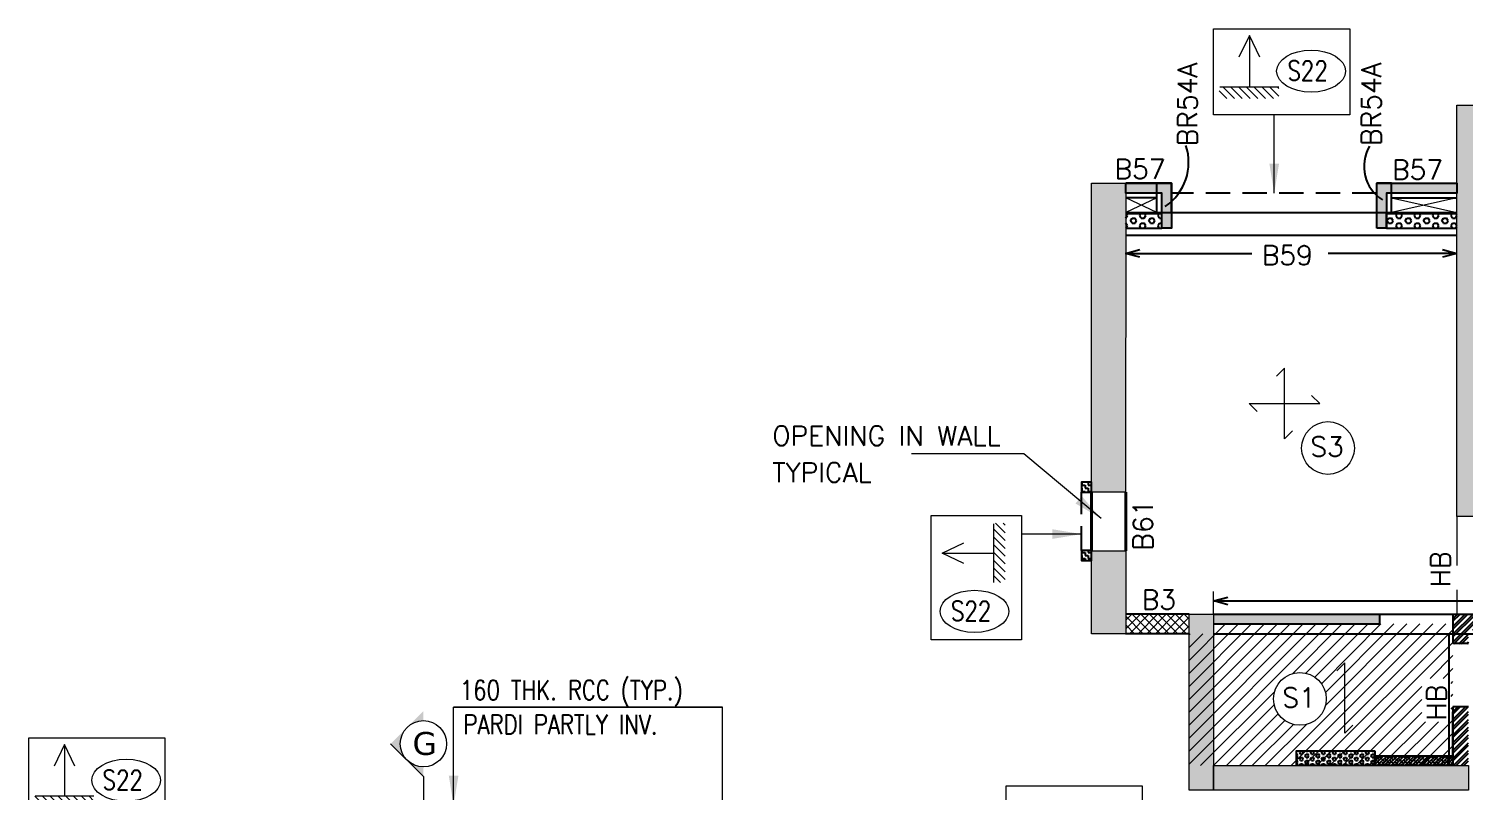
# Model space of a CAD drawing. Header units: millimetres. Extents: x 1181448 to 1317632, y -5734806 to -5633961.
# Drawn here: x 1184513 to 1199209, y -5642866 to -5635060 of the extents above; entities that cross this region are included whole.
import ezdxf

# ---------------------------------------------------------------- set-up
doc = ezdxf.new("R2010")
doc.units = ezdxf.units.MM
doc.header["$LTSCALE"] = 1000
doc.header["$MEASUREMENT"] = 0
for name, pattern in [('1', [0]), ('AUDIT_D_120904163729-0', [0]), ('DASHED', [0.75, 0.5, -0.25]), ('HIDDEN', [0.375, 0.25, -0.125]), ('T8(T9 IS SIMILAR) - TYPICAL FLOOR ELEVATION$0$AUDIT_D_120904163729-0', [0]), ('T8(T9 IS SIMILAR) - TYPICAL FLOOR ELEVATION$0$HIDDEN', [0.375, 0.25, -0.125])]:
    doc.linetypes.add(name, pattern=pattern)
doc.layers.get('0').update_dxf_attribs({"linetype": 'AUDIT_D_120904163729-0'})
for name, color, linetype in [('100 MM THK. NON-STRUCTURAL WALL', 134, 'Continuous'), ('100 MM THK. NON-STRUCTURAL WALL FOR LEDGE WALL BELOW WASHBASIN COUNTER', 47, 'Continuous'), ('150 MM THK. BLOCK WORK.', 223, 'Continuous'), ('A_dim', 1, 'Continuous'), ('S-BEAM', 20, 'Continuous'), ('SCPL-BEAMS NO.', 7, 'Continuous'), ('secLINE', 7, 'Continuous'), ('T8(T9 IS SIMILAR) - TYPICAL FLOOR ELEVATION$0$A-WALL-FEATURES', 6, 'T8(T9 IS SIMILAR) - TYPICAL FLOOR ELEVATION$0$AUDIT_D_120904163729-0')]:
    doc.layers.add(name, color=color, linetype=linetype)
for name, color, linetype, lineweight in [('160 THK. STRUCT WALL', 7, 'Continuous', 15), ('200 THK. NON-STRUCT WALL -1', 6, 'Continuous', 15), ('S-CUTOUT', 8, 'Continuous', 15), ('S-HATCH', 8, 'Continuous', 9), ('SCPL BEAM', 20, 'Continuous', 13), ('SCPL_DIM', 9, 'Continuous', 5), ('SCPL_SLAB MARK', 72, 'Continuous', 20)]:
    doc.layers.add(name, color=color, linetype=linetype, lineweight=lineweight)
for name, color, linetype, true_color in [('160MM THK.NON-STRUCTURAL WALLS', 7, 'Continuous', 0xea7b62), ('WALL - 0.16 thk STRUCTURAL', 7, '1', 0x24ffc8), ('WALL - 0.20 thk STRUCTURAL', 7, 'Continuous', 0xa60727)]:
    doc.layers.add(name, color=color, linetype=linetype, true_color=true_color)
doc.layers.add('WALL OPENING', color=7, linetype='Continuous', lineweight=40, true_color=0xe6e600)
doc.styles.add('ROMANS', font='romans.shx', dxfattribs={"width": 0.85})
doc.styles.add('SCPL', font='romans.shx')
doc.styles.add('VIN1', font='verdana.ttf', dxfattribs={"height": 0.3})
doc.dimstyles.new('SCPL', dxfattribs={"dimscale": 0, "dimtxt": 300, "dimasz": 300, "dimexe": 100, "dimexo": 200, "dimgap": 150, "dimtad": 0, "dimdec": 0, "dimzin": 1, "dimdsep": 46, "dimtxsty": 'SCPL', "dimcen": 150, "dimclrd": 1, "dimclre": 2, "dimclrt": 5, "dimadec": 3, "dimazin": 0, "dimtfac": 1, "dimtdec": 0, "dimtofl": 0, "dimtmove": 2, "dimatfit": 3, "dimfxl": 0, "dimtolj": 1, "dimtzin": 0, "dimlwd": 15, "dimlwe": 13, "dimarcsym": 0})
doc.dimstyles.new('SCPL-DIM-150', dxfattribs={"dimscale": 100, "dimtxt": 2.25, "dimasz": 1.45, "dimexe": 1, "dimexo": 1, "dimgap": 1, "dimtad": 1, "dimdec": 0, "dimzin": 0, "dimdsep": 46, "dimtxsty": 'ROMANS', "dimblk": 'OPEN30', "dimcen": 0.09, "dimclrd": 256, "dimclre": 256, "dimclrt": 7, "dimadec": 0, "dimazin": 0, "dimtfac": 1, "dimtdec": 0, "dimtofl": 0, "dimtmove": 0, "dimatfit": 3, "dimldrblk": 'OPEN30', "dimfxl": 1, "dimtolj": 1, "dimtzin": 0, "dimarcsym": 0})

# ---------------------------------------------------------------- blocks, each defined once
blk = doc.blocks.new('A$C5F94338C')
at = {"layer": 'WALL - 0.16 thk STRUCTURAL', "true_color": 0x1f57ff}
h = blk.add_hatch(color=160, dxfattribs=at)
h.dxf.hatch_style = 1
h.paths.add_polyline_path([(14550.04811721062, 21710.00055604056), (14300.04814829445, 21710.00003652647), (14300.04814829445, 25919.51431696489), (14550.04814829445, 25919.51431696489)])
h = blk.add_hatch(color=160, dxfattribs=at)
h.dxf.hatch_style = 1
h.paths.add_polyline_path([(11810.1778564807, 18910.00055604056), (11560.12125614844, 18910.00003652647), (11560.14916745387, 20709.7046132572), (11810.14916745387, 20709.7046132572)])
h = blk.add_hatch(color=160, dxfattribs=at)
h.dxf.hatch_style = 1
h.paths.add_polyline_path([(14420.17484441958, 19160.02363448218), (14420.17536393367, 18909.96703403071), (11810.17546549998, 18909.99310152605), (11810.17546549998, 19159.99310164526)])
at = {"layer": 'WALL - 0.20 thk STRUCTURAL'}
h = blk.add_hatch(color=256, dxfattribs=at)
h.dxf.hatch_style = 1
h.paths.add_polyline_path([(10909.78981139231, 21959.53817139938), (10559.7416965561, 21959.53757761791), (10560.04814829398, 25120.00003652647), (10910.09626307059, 25120.00063018873)])
h = blk.add_hatch(color=256, dxfattribs=at)
h.dxf.hatch_style = 1
h.paths.add_polyline_path([(10910.0962631302, 20510.00063030794), (10560.04814829398, 20510.00003652647), (10560.35460003186, 21359.94532083347), (10910.40271480847, 21359.94591449574)])
at = {"layer": '160 THK. STRUCT WALL'}
for points in [[(14550.04811721062, 21710.00055604056), (14300.04814829445, 21710.00003652647), (14300.04814829445, 25919.51431696489), (14550.04814829445, 25919.51431696489)], [(10909.78981139231, 21959.53817139938), (10559.7416965561, 21959.53757761791), (10560.04814829398, 25120.00003652647), (10910.09626307059, 25120.00063018873)], [(10910.0962631302, 20510.00063030794), (10560.04814829398, 20510.00003652647), (10560.35460003186, 21359.94532083347), (10910.40271480847, 21359.94591449574)], [(11810.1778564807, 18910.00055604056), (11560.12125614844, 18910.00003652647), (11560.14916745387, 20709.7046132572), (11810.14916745387, 20709.7046132572)], [(14420.17484441958, 19160.02363448218), (14420.17536393367, 18909.96703403071), (11810.17546549998, 18909.99310152605), (11810.17546549998, 19159.99310164526)]]:
    blk.add_lwpolyline(points, close=True, dxfattribs=at)
blk = doc.blocks.new('HS')
at = {"linetype": 'Continuous'}
for p, q in [((-9.277298414872346, 0), (9.277298414872346, 0)), ((-9.277298414872346, 0), (-7.155978071312347, -2.121320343559318)), ((9.277298414872346, 0), (7.155978071313255, 2.121320343559318))]:
    blk.add_line(p, q, dxfattribs=at)
blk = doc.blocks.new('One WAy')
at = {"xscale": -38.94666666665216, "yscale": 38.94666666665216, "zscale": 38.94666666665216, "rotation": 270}
blk.add_blockref('HS', (0, 0), dxfattribs=at)
blk = doc.blocks.new('A$C42226032')
at = {"layer": 'SCPL_SLAB MARK'}
h = blk.add_hatch(dxfattribs=at)
h.set_pattern_fill('ANSI31', color=256, scale=0.2, angle=90)
h.set_pattern_definition([(135, (-48.78957498450661, -510.3908649645549), (-0.0176776695296637, -0.0176776695296637), [])])
h.paths.add_polyline_path([(-0.1371932203806165, -0.2348310001494669), (-0.1371932203806165, -0.2863041816063232), (0.1336667771734425, -0.2863041816063232), (0.1336667771734425, -0.2348310001494669)])
for p, q in [((0, 0), (0, -0.2348310001494669)), ((0, -1.99e-13), (-0.047252589632194, -0.0980868399981034)), ((0.047252589632194, -0.0980868399981034), (0, -1.99e-13)), ((0.1336667771734425, -0.2348310001494669), (-0.1336667771734425, -0.2348310001494669))]:
    blk.add_line(p, q, dxfattribs=at)
blk = doc.blocks.new('_Open30')
at = {"color": 0, "linetype": 'ByBlock', "lineweight": -2}
for p, q in [((-1, 0.26794919), (0, 0)), ((0, 0), (-1, -0.26794919)), ((0, 0), (-1, 0))]:
    blk.add_line(p, q, dxfattribs=at)
blk = doc.blocks.new('A$C9d47b38f')
at = {"layer": '100 MM THK. NON-STRUCTURAL WALL', "linetype": 'ByBlock'}
h = blk.add_hatch(dxfattribs=at)
h.set_pattern_fill('ZIGZAG', color=5, scale=250)
h.set_pattern_definition([(0, (-1211317.337245077, 5713184.575097054), (31.25, 31.25), [31.25, -31.25]), (90, (-1211286.087245077, 5713184.575097054), (-31.25, 31.25), [31.25, -31.25])])
h.paths.add_polyline_path([(-24984.59233406186, -6798.938750654459), (-24984.59233406186, -6498.938750654459), (-24884.59233406186, -6498.938750654459), (-24884.59233406186, -6698.938750654459), (-24334.5949870944, -6698.938750654459), (-24334.5949870944, -6338.887103915215), (-24234.5949870944, -6338.887103915215), (-24234.5949870944, -6798.938750654459)])
h.paths.add_polyline_path([(-21084.59764012694, -6798.938750654459), (-21084.59764012694, -6498.938750654459), (-21184.59764012694, -6498.938750654459), (-21184.59764012694, -6698.938750654459), (-21734.5949870944, -6698.938750654459), (-21734.5949870944, -6338.887103915215), (-21834.5949870944, -6338.887103915215), (-21834.5949870944, -6798.938750654459)])
h.paths.add_polyline_path([(-20459.68222868443, -4748.878017455339), (-20459.68222868443, -4548.878017455339), (-20559.68222868443, -4548.878017455339), (-20559.68222868443, -4748.878017455339)])
h.paths.add_polyline_path([(-17959.68222868443, -4548.878017455339), (-17959.68222868443, -4748.878017455339), (-18059.68222868443, -4748.878017455339), (-18059.68222868443, -4548.878017455339)])
h.paths.add_polyline_path([(-14684.51260843873, 3245.761873304844), (-14684.51260843873, 3445.761873304844), (-14784.51260843873, 3445.761873304844), (-14784.51260843873, 3245.761873304844)])
h.paths.add_polyline_path([(-17185.34474486113, 3445.761873304844), (-17185.34474486113, 3245.761873304844), (-17285.34474486113, 3245.761873304844), (-17285.34474486113, 3445.761873304844)])
h.paths.add_polyline_path([(-15574.68036496639, 11294.87709596753), (-15104.54978406429, 11294.87709596753), (-15104.54978406429, 10834.87709596753), (-15204.54978406429, 10834.87709596753), (-15204.54978406429, 11194.87709596753), (-15574.68036496639, 11194.87709596753)])
h.paths.add_polyline_path([(-13004.54978406429, 10834.87709596753), (-13004.54978406429, 11294.87709596753), (-12184.74489915371, 11294.87709596753), (-12184.74489915371, 11194.87709596753), (-12904.54978406429, 11194.87709596753), (-12904.54978406429, 10834.87709596753)])
h.paths.add_polyline_path([(-11654.81722670794, 12094.26008787751), (-11654.81722670794, 12294.26008787751), (-11554.81722670794, 12294.26008787751), (-11554.81722670794, 12094.26008787751)])
h.paths.add_polyline_path([(-9454.690307348967, 12294.26008787751), (-9454.690307348967, 12094.26008787751), (-9354.690307348967, 12094.26008787751), (-9354.690307348967, 12294.26008787751)])
h.paths.add_polyline_path([(-635.4551829993725, 12294.26008787751), (-635.4551829993725, 12094.26008787751), (-735.4551829993725, 12094.26008787751), (-735.4551829993725, 12294.26008787751)])
h.paths.add_polyline_path([(1564.671736359596, 12094.26008787751), (1564.671736359596, 12294.26008787751), (1464.671736359596, 12294.26008787751), (1464.671736359596, 12094.26008787751)])
h.paths.add_polyline_path([(2914.461154639721, 10834.87709596753), (2914.461154639721, 11294.87709596753), (2094.92725482583, 11294.87709596753), (2094.92725482583, 11194.87709596753), (2814.461154639721, 11194.87709596753), (2814.461154639721, 10834.87709596753)])
h.paths.add_polyline_path([(5484.599415510893, 11294.87709668279), (5014.461154639721, 11294.87709596753), (5014.461154639721, 10834.87709596753), (5114.461154639721, 10834.87709596753), (5114.461154639721, 11194.87709596753), (5484.599415302277, 11194.87709516287)])
h.paths.add_polyline_path([(4594.367118090391, 3245.761873304844), (4594.367118090391, 3445.761873304844), (4694.367118090391, 3445.761873304844), (4694.367118090391, 3245.761873304844)])
h.paths.add_polyline_path([(7095.199254542589, 3445.761873304844), (7095.199254542589, 3245.761873304844), (7195.199254542589, 3245.761873304844), (7195.199254542589, 3445.761873304844)])
h.paths.add_polyline_path([(10369.53673833609, -4748.878017455339), (10369.53673833609, -4548.878017455339), (10469.53673833609, -4548.878017455339), (10469.53673833609, -4748.878017455339)])
h.paths.add_polyline_path([(7869.536738336086, -4548.878017455339), (7869.536738336086, -4748.878017455339), (7969.536738336086, -4748.878017455339), (7969.536738336086, -4548.878017455339)])
h.paths.add_polyline_path([(10994.4521497786, -6798.938750654459), (10994.4521497786, -6498.938750654459), (11094.4521497786, -6498.938750654459), (11094.4521497786, -6698.938750654459), (11644.44949674606, -6698.938750654459), (11644.44949674606, -6338.887103915215), (11744.44949674606, -6338.887103915215), (11744.44949674606, -6798.938750654459)])
h.paths.add_polyline_path([(14894.44684371352, -6798.938750654459), (14894.44684371352, -6498.938750654459), (14794.44684371352, -6498.938750654459), (14794.44684371352, -6698.938750654459), (14244.44949674606, -6698.938750654459), (14244.44949674606, -6338.887103915215), (14144.44949674606, -6338.887103915215), (14144.44949674606, -6798.938750654459)])
h.paths.add_polyline_path([(5684.586121588945, -14400.06887069345), (5584.586121588945, -14400.06887069345), (5584.586121588945, -14600.06887069345), (5039.461154639721, -14600.06887069345), (5039.461154639721, -14240.06887069345), (4939.461154639721, -14240.06887069345), (4939.461154639721, -14700.06887069345), (5684.586121588945, -14700.06887069345)])
h.paths.add_polyline_path([(2839.461154639721, -14240.06887069345), (2739.461154639721, -14240.06887069345), (2739.461154639721, -14600.06887069345), (2094.92725482583, -14600.06887069345), (2094.92725482583, -14700.06887069345), (2839.461154639721, -14700.06887069345)])
h.paths.add_polyline_path([(-635.4551829993725, -15699.45186263323), (-635.4551829993725, -15499.45186263323), (-735.4551829993725, -15499.45186263323), (-735.4551829993725, -15699.45186263323)])
h.paths.add_polyline_path([(1564.671736359596, -15499.45186263323), (1564.671736359596, -15699.45186263323), (1464.671736359596, -15699.45186263323), (1464.671736359596, -15499.45186263323)])
h.paths.add_polyline_path([(-9454.690307348967, -15699.45186263323), (-9454.690307348967, -15499.45186263323), (-9354.690307348967, -15499.45186263323), (-9354.690307348967, -15699.45186263323)])
h.paths.add_polyline_path([(-11654.81722670794, -15499.45186263323), (-11654.81722670794, -15699.45186263323), (-11554.81722670794, -15699.45186263323), (-11554.81722670794, -15499.45186263323)])
h.paths.add_polyline_path([(-12929.60664498806, -14240.06887069345), (-12829.60664498806, -14240.06887069345), (-12829.60664498806, -14600.06887069345), (-12185.07274517417, -14600.06887069345), (-12185.07274517417, -14700.06887069345), (-12929.60664498806, -14700.06887069345)])
h.paths.add_polyline_path([(-15774.73161193728, -14400.06887069345), (-15674.73161193728, -14400.06887069345), (-15674.73161193728, -14600.06887069345), (-15129.60664498806, -14600.06887069345), (-15129.60664498806, -14240.06887069345), (-15029.60664498806, -14240.06887069345), (-15029.60664498806, -14700.06887069345), (-15774.73161193728, -14700.06887069345)])
h = blk.add_hatch(dxfattribs=at)
h.set_pattern_fill('ZIGZAG', color=5, scale=250)
h.set_pattern_definition([(9.213864076586625e-15, (-1211317.556920737, 5713185.025761873), (31.25, 31.25), [31.25, -31.25]), (90, (-1211286.306920737, 5713185.025761873), (-31.25, 31.25), [31.25, -31.25])])
h.paths.add_polyline_path([(-14675.18871054053, 6884.711458414793), (-12975.16303360462, 6884.711458414793), (-12975.16303360462, 6784.711458414793), (-14675.18871054053, 6784.711458414793)])
h.paths.add_polyline_path([(-11934.72221767902, 7884.710867613554), (-11934.72224441171, 7984.710867613554), (-9725.17709094286, 7984.711458414793), (-9725.177090972662, 7884.711198627949), (-10875.26056018472, 7884.711458414793), (-10875.26056018472, 7784.711458414793), (-10975.26056018472, 7784.711458414793), (-10975.26062175632, 7884.711458414793)])
h.paths.add_polyline_path([(-10875.26056018472, 6784.711458414793), (-9975.533297628164, 6784.711458414793), (-9975.533297628164, 6884.711458414793), (-10875.26056018472, 6884.711458414793)])
h.paths.add_polyline_path([(-9225.533297628164, 6884.711458414793), (-8625.511551380157, 6884.711458414793), (-8625.511551380157, 6784.711458414793), (-9225.533297628164, 6784.711458414793)])
h.paths.add_polyline_path([(-6425.235559910536, 4435.026094317436), (-6325.235559910536, 4435.026094317436), (-6325.235559910536, 5184.712256848812), (-6425.235559910536, 5184.712256848812)])
h.paths.add_polyline_path([(-6425.235559910536, 3535.026094317436), (-6325.235559910536, 3535.026094317436), (-6325.235559910536, 2635.116926401854), (-6425.235559910536, 2635.116926401854)])
h.paths.add_polyline_path([(-11175.32732853293, 4584.026094317436), (-11060.29309380054, 4584.026175171137), (-11060.25875744224, 4484.026099920273), (-11275.3619608283, 4484.026094317436), (-11275.32584950328, 5084.71109560132), (-11175.32584965229, 5084.712594777346)])
h.paths.add_polyline_path([(-8525.268170595169, 11994.71145841479), (-7890.235559880733, 11994.71145841479), (-7890.235559880733, 12094.71145841479), (-8525.268170595169, 12094.71145841479)])
h = blk.add_hatch(dxfattribs=at)
h.set_pattern_fill('ZIGZAG', color=5, scale=250)
h.set_pattern_definition([(270, (3513.5843975842, 1203.997969031334), (31.24999999999999, -31.25000000000001), [31.25, -31.25]), (0, (3513.5843975842, 1172.747969031334), (31.25000000000001, 31.24999999999999), [31.25, -31.25])])
h.paths.add_polyline_path([(-16025.71587231755, 8234.715358316898), (-16025.71587231755, 8134.716360509396), (-15925.26816722751, 8134.716360509396), (-15925.26816722751, 8234.715358316898)])
h.paths.add_polyline_path([(-16025.71587231755, 7534.712473660707), (-16025.71587231755, 7434.713475883007), (-15925.26816722751, 7434.713475883007), (-15925.26816722751, 7534.712473660707)])
at = {"layer": '100 MM THK. NON-STRUCTURAL WALL FOR LEDGE WALL BELOW WASHBASIN COUNTER'}
h = blk.add_hatch(dxfattribs=at)
h.set_pattern_fill('ANSI38', color=5, scale=200)
h.set_pattern_definition([(45, (-27235.26789188385, -16184.57062521577), (-17.67766952966369, 17.67766952966369), []), (135, (-27235.26789188385, -16184.57062521577), (-53.03300858899106, 17.67766952966369), [62.5, -37.5])])
h.paths.add_polyline_path([(-13025.16244870424, 5434.739496588707), (-13025.16244870424, 5334.739496588707), (-12225.16244870424, 5334.739496588707), (-12225.16254618764, 5434.739496588707)])
at = {"layer": '150 MM THK. BLOCK WORK.', "linetype": 'ByBlock'}
h = blk.add_hatch(dxfattribs=at)
h.set_pattern_fill('HEX', color=5, scale=250)
h.set_pattern_definition([(9.213864076586625e-15, (-1211317.556920737, 5713185.025761873), (-7.888609052210118e-30, 54.12658773652741), [31.25, -62.5]), (119.9999999999999, (-1211317.556920737, 5713185.025761873), (-46.875, -27.0632938682637), [31.24999999999992, -62.49999999999984]), (59.99999999999997, (-1211286.306920737, 5713185.025761873), (-46.87499999999999, 27.06329386826371), [31.25, -62.49999999999999])])
h.paths.add_polyline_path([(-15574.96457481384, 10985.32776078582), (-15204.76945972443, 10985.32776078582), (-15204.76945972443, 10835.32776078582), (-15574.96457481384, 10835.32776078582)])
h.paths.add_polyline_path([(-12904.76945972443, 10835.32776078582), (-12185.23555991054, 10835.32776078582), (-12185.23555991054, 10985.32776078582), (-12904.76945972443, 10985.32776078582)])
h = blk.add_hatch(dxfattribs=at)
h.set_pattern_fill('HEX', color=5, scale=150)
h.set_pattern_definition([(9.213864076586625e-15, (-1211317.337245077, 5713184.575097054), (0, 32.47595264191645), [18.75, -37.5]), (119.9999999999999, (-1211317.337245077, 5713184.575097054), (-28.125, -16.23797632095822), [18.74999999999994, -37.49999999999988]), (59.99999999999999, (-1211298.587245077, 5713184.575097054), (-28.125, 16.23797632095823), [18.75, -37.5])])
h.paths.add_polyline_path([(-13025.16244870424, 5485.028961807489), (-13025.16244870424, 5335.028961807489), (-13825.16244870424, 5335.028961807489), (-13825.16244870424, 5485.028961807489)])
at = {"layer": '160MM THK.NON-STRUCTURAL WALLS', "linetype": 'ByBlock'}
h = blk.add_hatch(dxfattribs=at)
h.set_pattern_fill('ANSI32', color=5, scale=150)
h.set_pattern_definition([(45.00000000000001, (-1211317.369855762, 5713182.025470257), (-39.77475644174329, 39.7747564417433), []), (45.00000000000001, (-1211290.853351504, 5713182.025470257), (-39.77475644174329, 39.7747564417433), [])])
h.paths.add_polyline_path([(-11035.29258593917, 5084.711843669415), (-11275.35846018791, 5085.01076322794), (-11275.35846018791, 5245.01076322794), (-11035.29258593917, 5245.01076322794)])
h.paths.add_polyline_path([(-12225.19564431906, 6582.161341190338), (-12225.19564431906, 6882.161831587553), (-10875.29317086935, 6882.161831587553), (-10875.29317086935, 6582.161341190338), (-11035.29317086935, 6582.161341190338), (-11035.29317086935, 6722.161831587553), (-12065.19564431906, 6722.161831587553), (-12065.19564431906, 6582.161341190338)])
h = blk.add_hatch(dxfattribs=at)
h.set_pattern_fill('ANSI32', color=5, scale=150)
h.set_pattern_definition([(45.00000000000001, (-1211317.337245077, 5713184.575097054), (-39.77475644174329, 39.7747564417433), []), (45.00000000000001, (-1211290.820740819, 5713184.575097054), (-39.77475644174329, 39.7747564417433), [])])
h.paths.add_polyline_path([(-12065.16303360462, 5934.710967987776), (-12225.16303360462, 5934.710967987776), (-12225.16303360462, 5334.711843669415), (-12065.16303360462, 5334.711843669415)])
at = {"layer": '200 THK. NON-STRUCT WALL -1', "linetype": 'ByBlock'}
h = blk.add_hatch(dxfattribs=at)
h.set_pattern_fill('ANSI37', color=5, scale=500)
h.set_pattern_definition([(45.00000000000001, (-1211317.337245077, 5713184.575097054), (-44.19417382415921, 44.19417382415922), []), (135, (-1211317.337245077, 5713184.575097054), (-44.19417382415922, -44.19417382415921), [])])
h.paths.add_polyline_path([(-15574.96457481384, 6684.711458414793), (-14925.50519829988, 6684.711458414793), (-14925.50519829988, 6884.710687875748), (-15574.96457481384, 6884.710687875748)])
at = {"layer": 'S-HATCH'}
h = blk.add_hatch(dxfattribs=at)
h.set_pattern_fill('ANSI31', color=5, scale=750)
h.set_pattern_definition([(45, (206682313.3056081, 159334334.5176017), (-66.29126073623883, 66.29126073623884), [])])
h.paths.add_polyline_path([(-12225.16303360462, 6784.680914819241), (-14675.37668803334, 6784.714366436005), (-14675.54115372896, 6684.715593338013), (-14675.54115372896, 5334.76865658164), (-14675.5327065289, 5334.76865658164), (-14675.55422592163, 6684.711922615767), (-14925.56050783396, 6684.711922615767), (-14925.58144384623, 5334.76865658164), (-14675.54115372896, 5334.76865658164), (-14675.54115372896, 6684.711922615767), (-14675.55422592163, 6684.711922615767), (-14675.5327065289, 5334.76865658164), (-12225.16303360462, 5334.741021126509)])
edge = h.paths.add_edge_path(flags=16)
edge.add_arc((-13791.12719753385, 6017.036512225866), 269.8868610858917, 0, 360)
h.paths.add_polyline_path([(-13993.51000478864, 5880.44189286232), (-13626.8433381319, 5880.44189286232), (-13626.8433381319, 6180.44189286232), (-13993.51000478864, 6180.44189286232)], flags=0)
h.paths.add_polyline_path([(-12242.62007209659, 5782.800498127937), (-12242.62007209659, 6225.657640993595), (-12542.62007209659, 6225.657640993595), (-12542.62007209659, 5782.800498127937)], flags=16)
at = {"layer": 'secLINE', "lineweight": 0}
h = blk.add_hatch(color=5, dxfattribs=at)
h.paths.add_polyline_path([(-22764.56855797768, 5223.644995212555), (-22764.56855797768, 5321.685144454241, -0.1930786363611049), (-22928.27177003026, 5387.348207354546)])
h.paths.add_polyline_path([(-23099.50276979804, 5558.579207152128), (-22935.79955759645, 5394.875994920731, -0.1930786366837761), (-23001.46262064576, 5558.579207152128, -0.1930786365989297), (-22935.79955765605, 5722.282419383526)])
h.paths.add_polyline_path([(-22764.56855791807, 5893.513419091702), (-22928.27176964283, 5729.810207337141, -0.1930786358470722), (-22764.56855794787, 5795.47326990962)])
at = {"layer": '100 MM THK. NON-STRUCTURAL WALL', "color": 5, "linetype": 'ByBlock'}
for p, q in [((-14675.18871054053, 6884.711458414793, 0.2259098840752113), (-12975.16303360462, 6884.711458414793, 0.2259098840752113)), ((-14675.18871054053, 6784.711458414793, 0.2259098840752113), (-12975.16303360462, 6784.711458414793, 0.2259098840752113)), ((-12975.16303360462, 6884.711458414793, 0.2259098840752113), (-12975.16303360462, 6784.711458414793, 0.2259098840752113))]:
    blk.add_line(p, q, dxfattribs=at)
at = {"layer": '100 MM THK. NON-STRUCTURAL WALL', "color": 5, "linetype": 'ByBlock', "elevation": 0.2259098840752113}
for points in [[(-15574.68036496639, 11294.87709596753), (-15104.54978406429, 11294.87709596753), (-15104.54978406429, 10834.87709596753), (-15204.54978406429, 10834.87709596753), (-15204.54978406429, 11194.87709596753), (-15574.68036496639, 11194.87709596753)], [(-13004.54978406429, 10834.87709596753), (-13004.54978406429, 11294.87709596753), (-12184.74489915371, 11294.87709596753), (-12184.74489915371, 11194.87709596753), (-12904.54978406429, 11194.87709596753), (-12904.54978406429, 10834.87709596753)], [(-16025.71587231755, 8234.715358316898), (-16025.71587231755, 8134.716360509396), (-15925.26816722751, 8134.716360509396), (-15925.26816722751, 8234.715358316898)], [(-16025.71587231755, 7534.712473660707), (-16025.71587231755, 7434.713475883007), (-15925.26816722751, 7434.713475883007), (-15925.26816722751, 7534.712473660707)]]:
    blk.add_lwpolyline(points, close=True, dxfattribs=at)
at = {"layer": '100 MM THK. NON-STRUCTURAL WALL FOR LEDGE WALL BELOW WASHBASIN COUNTER', "color": 5, "elevation": 0.2259098840752113}
blk.add_lwpolyline([(-13025.16244870424, 5434.739496588707), (-12225.16244870424, 5434.739496588707), (-12225.16244870424, 5334.739496588707), (-13025.16244870424, 5334.739496588707)], close=True, dxfattribs=at)
at = {"layer": '150 MM THK. BLOCK WORK.', "color": 5, "linetype": 'ByBlock'}
for p, q in [((-15574.96457481384, 10985.32776078582, 0.2259098840752113), (-15204.76945972443, 10985.32776078582, 0.2259098840752113)), ((-15204.76945972443, 10835.32776078582, 0.2259098840752113), (-15204.76945972443, 10985.32776078582, 0.2259098840752113)), ((-12904.76945972443, 10985.32776078582, 0.2259098840752113), (-12185.23555991054, 10985.32776078582, 0.2259098840752113)), ((-12904.76945972443, 10835.32776078582, 0.2259098840752113), (-12904.76945972443, 10985.32776078582, 0.2259098840752113)), ((-15574.90004062653, 10835.32776078582, 0.2259098840752113), (-15204.76945972443, 10835.32776078582, 0.2259098840752113)), ((-12904.76945972443, 10835.32776078582, 0.2259098840752113), (-12185.23555991054, 10835.32776078582, 0.2259098840752113))]:
    blk.add_line(p, q, dxfattribs=at)
at = {"layer": '150 MM THK. BLOCK WORK.', "color": 5, "elevation": 0.2259098840752113}
blk.add_lwpolyline([(-13025.16244870424, 5485.028961807489), (-13025.16244870424, 5335.028961807489), (-13825.16244870424, 5335.028961807489), (-13825.16244870424, 5485.028961807489)], close=True, dxfattribs=at)
at = {"layer": '160MM THK.NON-STRUCTURAL WALLS', "color": 5, "linetype": 'ByBlock'}
for p, q in [((-12225.16303360462, 6884.711458414793, 0.2259098840752113), (-10875.26056018472, 6884.711458414793, 0.2259098840752113)), ((-12225.16303360462, 6884.711458414793, 0.2259098840752113), (-12225.16303360462, 6584.710967987776, 0.2259098840752113)), ((-12065.16303360462, 6584.710967987776, 0.2259098840752113), (-12225.16303360462, 6584.710967987776, 0.2259098840752113)), ((-12065.16303360462, 5934.710967987776, 0.2259098840752113), (-12225.16303360462, 5934.710967987776, 0.2259098840752113)), ((-12225.16303360462, 5934.710967987776, 0.2259098840752113), (-12225.16244870424, 5334.739496588707, 0.2259098840752113))]:
    blk.add_line(p, q, dxfattribs=at)
at = {"layer": '160MM THK.NON-STRUCTURAL WALLS', "color": 5}
blk.add_line((-12225.16250216961, 5385.028607815504, 0.2259098840752113), (-12225.16275858879, 5883.361941158772, 0.2259098840752113), dxfattribs=at)
at = {"layer": '200 THK. NON-STRUCT WALL -1', "color": 5, "linetype": 'ByBlock'}
for p, q in [((-15575.22788664699, 6884.711458414793, 0.2259098840752113), (-14925.50519829988, 6884.710687875748, 0.2259098840752113)), ((-15575.26816722751, 6684.711843669415, 0.2259098840752113), (-14925.51068457961, 6684.711073130369, 0.2259098840752113))]:
    blk.add_line(p, q, dxfattribs=at)
at = {"layer": 'S-BEAM', "color": 5}
for p, q in [((-15254.54978406429, 11294.87709596753, 0.2259098840752113), (-15575.02406853437, 11294.87709596753, 0.3674591529114047)), ((-15254.54978406429, 10994.87709596753, 0.2259098840752113), (-15254.54978406429, 11294.87709596753, 0.2259098840752113)), ((-15104.54978406429, 11294.87709596753, 0.2259098840752113), (-15254.54978406429, 11294.87709596753, 0.2259098840752113)), ((-15104.54978406429, 10994.87709596753, 0.2259098840752113), (-15104.54978406429, 11294.87709596753, 0.2259098840752113)), ((-13004.54978406429, 10994.87709596753, 0.2259098840752113), (-13004.54978406429, 11294.87709596753, 0.2259098840752113)), ((-12854.54978406429, 11294.87709596753, 0.2259098840752113), (-13004.54978406429, 11294.87709596753, 0.2259098840752113)), ((-12854.54978406429, 10994.87709596753, 0.2259098840752113), (-12854.54978406429, 11294.87709596753, 0.2259098840752113)), ((-12854.54978406429, 11294.87709596753, 0.2259098840752113), (-12184.8818680346, 11294.87709596753, 0.2732073198816562)), ((-15254.54978406429, 11144.87709596753, 0.2259098840752113), (-15575.02406853437, 11144.87709596753, 0.3674591529114047)), ((-12854.54978406429, 11144.87709596753, 0.2259098840752113), (-12184.8818680346, 11144.87709596753, 0.2732073198816562)), ((-15575.10893419385, 10995.3310803771, 0.2408187174523772), (-12185.81950375438, 10995.31014710665, 0.1468043087926202)), ((-15566.00982564688, 10765.32844093442, 0.9104551217364658), (-12185.42820641398, 10765.31715542078, 0.2408187174523772)), ((-14925.55514112115, 6884.63870882988, 0.2259098840485175), (-15575.84984046221, 6884.673630028963, 0.09255402643502442)), ((-14925.37620517612, 6884.706852018833, 0.2975232360485724), (-15575.71035310626, 6884.763939797878, 0.2259098840788032)), ((-14675.37620532513, 6884.715593338013, 0.2259098840788032), (-8625.876430094242, 6884.701889306307, 0.2259098840485175)), ((-14925.39376163483, 6684.706852793694, 0.2975232360485724), (-15575.72790956497, 6684.763940572739, 0.2259098840788032)), ((-14675.37668803334, 6684.715593338013, 0.2259098840788032), (-8625.879531860352, 6684.700995087624, 0.2259098840485175)), ((-12265.16244870424, 5334.741368323565, 0.2259098840752113), (-12265.16244870424, 6684.709777146578, 0.2259098840752113))]:
    blk.add_line(p, q, dxfattribs=at)
for centre, radius, start, end in [((-15472.22138255835, 11508.33152002096, -0.2084004535151363), 541.8405187165512, 303.8277525967945, 18.55329929716936), ((-12730.10782769322, 11468.48124107718, -0.2084004535151363), 405.4662443114825, 149.617272061785, 238.0003304078517)]:
    blk.add_arc(centre, radius, start, end, dxfattribs=at)
at = {"layer": 'S-CUTOUT', "color": 5, "linetype": 'HIDDEN', "ltscale": 500}
for p, q in [((-15254.54978406429, 11144.87709596753, 0.2259098840752113), (-15574.5734089911, 10995.34102979302, 0.3672217285415837)), ((-15254.54978406429, 10994.87709596753, 0.2259098840752113), (-15574.48652845621, 11144.87709596753, 0.3672217285415837)), ((-12854.54978406429, 11144.87709596753, 0.2259098840752113), (-12185.28397855163, 10995.32009652257, 0.2732073198816562)), ((-12184.8818680346, 11144.87709596753, 0.2732073198816562), (-12854.54978406429, 10995.32398924232, 0.2259098840752113))]:
    blk.add_line(p, q, dxfattribs=at)
at = {"layer": 'SCPL BEAM', "color": 5, "linetype": 'HIDDEN', "ltscale": 2}
blk.add_line((-12185.26816722751, 7883.838702172041, 0.1824156957236343), (-12185.26965093613, 6884.180102318525, 0.1824156957236343), dxfattribs=at)
at = {"layer": 'SCPL_DIM', "color": 5}
blk.add_line((-14675.37620532513, 6884.715593338013, 0.2259098840788032), (-14675.37620532513, 7118.113506317139, 0.2259098840788032), dxfattribs=at)
at = {"layer": 'SCPL_SLAB MARK', "color": 5}
for points, elevation in [([(-14674.56957864761, 12877.29885217547), (-13280.88859346509, 12877.29885217547), (-13280.88859346509, 11996.65824016929), (-14674.56957864761, 11996.65824016929)], 0.2418199766717696), ([(-17566.17902350426, 7894.796439349651), (-16640.25223439932, 7894.796439349651), (-16640.25223439932, 6623.595790714025), (-17566.17902350426, 6623.595790714025)], 2.660436114496885), ([(-26804.78436794877, 5618.293854236603), (-25411.10338276625, 5618.293854236603), (-25411.10338276625, 4737.653242230415), (-26804.78436794877, 4737.653242230415)], 0.2764301043827116), ([(-16799.84987908602, 5128.184223294258), (-15406.16889390349, 5128.184223294258), (-15406.16889390349, 4247.543611288071), (-16799.84987908602, 4247.543611288071)], 0.5371389397745729)]:
    blk.add_lwpolyline(points, close=True, dxfattribs=dict(at, elevation=elevation))
for centre in [(-13504.04460853338, 8585.32882860303, 0.2308135881370823), (-13791.12719753385, 6017.036512225866, 0.2308135881370823)]:
    blk.add_circle(centre, 269.8868610880397, dxfattribs=at)
for centre in [(-13677.14441624284, 12443.1147672832, -2.142186033442403), (-17122.80986455083, 6913.217965573072, 2.660434913201437), (-25807.35920554399, 5184.10976934433, -2.107575905731461)]:
    blk.add_ellipse(centre, major_axis=(-352.4160477519035, 0), ratio=0.612891589853093, start_param=-1.570796326794897, end_param=4.71238898038469, dxfattribs=at)
at = {"layer": 'secLINE', "color": 5, "lineweight": 0}
for p, q in [((-23099.52391591668, 5558.600353270769, 2.564299377943755), (-22764.56855791807, 5223.644995212555, 2.564299377943755)), ((-22764.56855791807, 5223.644995212555, 2.564299377943755), (-22764.56855788827, 2735.341634750366, 2.564299377943755))]:
    blk.add_line(p, q, dxfattribs=at)
blk.add_circle((-22764.56855791807, 5558.579207152128, 2.564299377943755), 236.8940627156205, dxfattribs=at)
at = {"layer": 'T8(T9 IS SIMILAR) - TYPICAL FLOOR ELEVATION$0$A-WALL-FEATURES', "color": 5, "linetype": 'T8(T9 IS SIMILAR) - TYPICAL FLOOR ELEVATION$0$HIDDEN'}
for p, q in [((-13005.08530932665, 11194.87709593773, 0.2259098833305632), (-15105.08530935645, 11194.87709593773, 0.2259098835633939)), ((-16025.71587231755, 7534.71247369051, 0.2259098840752113), (-16025.71587231755, 8134.716360539198, 0.2259098840752113))]:
    blk.add_line(p, q, dxfattribs=at)
at = {"layer": 'T8(T9 IS SIMILAR) - TYPICAL FLOOR ELEVATION$0$A-WALL-FEATURES', "color": 5, "linetype": 'ByBlock', "elevation": 0.2259098840752113}
for points in [[(-15925.26816722751, 8234.7153583467), (-16025.71587231755, 8234.7153583467), (-16025.71587231755, 8134.716360539198), (-15925.26816722751, 8134.716360539198)], [(-15925.26816722751, 7534.71247369051), (-16025.71587231755, 7534.71247369051), (-16025.71587231755, 7434.713475883007), (-15925.26816722751, 7434.713475883007)]]:
    blk.add_lwpolyline(points, close=True, dxfattribs=at)
at = {"layer": 'WALL OPENING', "color": 5, "linetype": 'DASHED', "ltscale": 150}
for p, q in [((-15925.26816722751, 7534.71247369051, 0.2259098840752113), (-15925.26816722751, 8134.414601445198, 0.2259098840752113)), ((-15575.02407291532, 7534.410372167826, 0.2764301043834936), (-15575.02407291532, 8134.414601445198, 0.2764301043834936))]:
    blk.add_line(p, q, dxfattribs=at)
at = {"layer": '160 THK. STRUCT WALL', "color": 5}
blk.add_blockref('A$C5F94338C', (-26485.31631553173, -13825.28819286823, 0.2259098840752113), dxfattribs=at)
at = {"layer": 'SCPL_SLAB MARK', "color": 5, "yscale": 2251.770066891658, "zscale": 2251.770066891658}
for p, xscale, rotation in [((-14308.93106818199, 12807.99763986468, -2.142186033442403), 2251.770066891658, 359.9987816768055), ((-17453.71163204312, 7508.187038451433, 0.2764301043827121), -2251.770066891658, 90.0012183231945), ((-26439.14585748315, 5548.992641925812, -2.107575905731461), 2251.770066891658, 359.9987816768055)]:
    blk.add_blockref('A$C42226032', p, dxfattribs=dict(at, xscale=xscale, rotation=rotation))
at = {"layer": 'SCPL_SLAB MARK', "color": 5, "xscale": -1}
for p in [(-13950.18852338195, 9041.65210711956, 0.2308156426143746), (-13331.91178241372, 6026.710976839066, 0.2308156426143746)]:
    blk.add_blockref('One WAy', p, dxfattribs=at)
at = {"layer": 'SCPL_SLAB MARK', "color": 5, "xscale": -1, "rotation": 270}
blk.add_blockref('One WAy', (-13950.18852338195, 9041.65210711956, 0.2308156426143746), dxfattribs=at)
at = {"layer": 'SCPL-BEAMS NO.', "color": 5, "style": 'SCPL'}
for s, p in [('BR54A', (-14842.13465437293, 11674.73413696885, 0.3672217285415837)), ('BR54A', (-12959.56730619073, 11677.10190993547, 0.461236137231703)), ('B61', (-15297.75832954049, 7535.616918474436, -0.621826821514392)), ('HB', (-12252.07060134411, 7160.217190682888, -0.4472506918967555)), ('HB', (-12292.62007209659, 5794.705260038376, -0.2559781586091167))]:
    blk.add_text(s, height=200, rotation=90, dxfattribs=at).set_placement(p)
for s, p in [('B57', (-15690.05398991704, 11340.80806997418, 0.3672217285415837)), ('B57', (-12848.57012045383, 11334.85668814182, 0.2015843654422985)), ('B59', (-14181.44959288836, 10458.83149814606, 0.9705495673507284)), ('OPENING IN WALL', (-19193.98754784465, 8610.267233103514, 0.7092346238399789)), ('TYPICAL', (-19193.98754784465, 8235.07922539115, 0.7092346238399789)), ('B3', (-15411.16757777333, 6933.714762628078, 0.8013987102476479))]:
    blk.add_text(s, height=200, dxfattribs=at).set_placement(p)
at = {"layer": 'SCPL-BEAMS NO.', "color": 5, "style": 'SCPL', "width": 0.8}
for s, p in [('160 THK. RCC (TYP.) ', (-22391.41083726287, 6007.382600188255, 0.1419495576064888)), ('PARDI PARTLY INV.', (-22355.90440440178, 5656.03158262372, 0.1419495576064888))]:
    blk.add_text(s, height=200, dxfattribs=at).set_placement(p)
at = {"layer": 'SCPL_SLAB MARK', "color": 5, "style": 'SCPL', "width": 0.8}
for p in [(-13918.07615110278, 12346.84185013175, -2.142184832146955), (-17363.74159941077, 6816.945048421621, 2.660436114496885), (-26048.29094040394, 5087.836852192879, -2.107574704436013)]:
    blk.add_text('S22', height=200, dxfattribs=at).set_placement(p)
at = {"layer": 'SCPL_SLAB MARK', "color": 5, "style": 'SCPL'}
for s, p in [('S3', (-13684.99884435534, 8498.734209239483, 0.2308135881370823)), ('S1', (-13972.08143335581, 5930.44189286232, 0.2308135881370823))]:
    blk.add_text(s, height=200, dxfattribs=at).set_placement(p)
at = {"layer": 'secLINE', "color": 5, "style": 'VIN1'}
blk.add_text('G', height=234.7826086956521, dxfattribs=at).set_placement((-22876.02016976476, 5444.043895840645, 2.564299377943755))
at = {"layer": 'S-BEAM', "color": 5}
for points, override in [([(-14054.5978988409, 11194.88136917353, 0.2259098840752113), (-14054.5978988409, 11996.65824016929, 0.2259098840752113)], {"dimscale": 1}), ([(-15826.66821649671, 7862.917222440243, 0.2764301043827116), (-16617.26015761495, 8524.628451645374, 0.2764301043827116), (-17766.64294505119, 8524.628451645374, 0.2764301043827116)], {"dimscale": 1, "dimfxlon": 1, "dimtfill": 1, "dimarcsym": 1}), ([(-16025.76398709416, 7704.497739762068, 0.2259098840752113), (-16637.12071308494, 7704.497739762068, 0.2259098840752113)], {"dimscale": 1, "dimfxlon": 1, "dimtfill": 1, "dimarcsym": 1}), ([(-19703.27083599567, 4256.056170523167, 0.2259098840752113), (-19703.27083203197, 5932.111172109842, 0.2259098840752113), (-22455.16220381856, 5932.111172109842, 0.2259098840752113)], {"dimscale": 1}), ([(-22455.16220146418, 4930.913064152002, 0.2259098840752113), (-22455.16220381856, 5932.111172109842, 0.2259098840752113), (-19703.27083203197, 5932.111172109842, 0.2259098840752113)], {"dimscale": 1})]:
    blk.add_leader(points, dimstyle='SCPL', override=override, dxfattribs=at)
at = {"layer": 'SCPL_DIM', "color": 5}
for points in [[(-15575.2895655632, 10577.81772100925, 0.2259098840752113), (-14282.5192168653, 10577.81772100925, 0.2259098840752113)], [(-12185.26816722751, 10577.81772100925, 0.2259098840752113), (-13503.19824668765, 10577.81772100925, 0.2259098840752113)], [(-14674.0657992959, 7020.579934477806, 0.225909884105497), (-11783.5734731853, 7020.579934477806, 0.225909884105497)]]:
    blk.add_leader(points, dimstyle='SCPL-DIM-150', override={"dimgap": 1, "dimtad": 0, "dimfxl": 150, "dimtfill": 1}, dxfattribs=at)

msp = doc.modelspace()

# ---------------------------------------------------------------- block references
at = {"layer": 'A_dim', "linetype": 'ByBlock'}
msp.add_blockref('A$C9d47b38f', (1211317.289130182, -5647937.46059864, -0.2259098840752113), dxfattribs=at)

doc.saveas('drawing.dxf')
